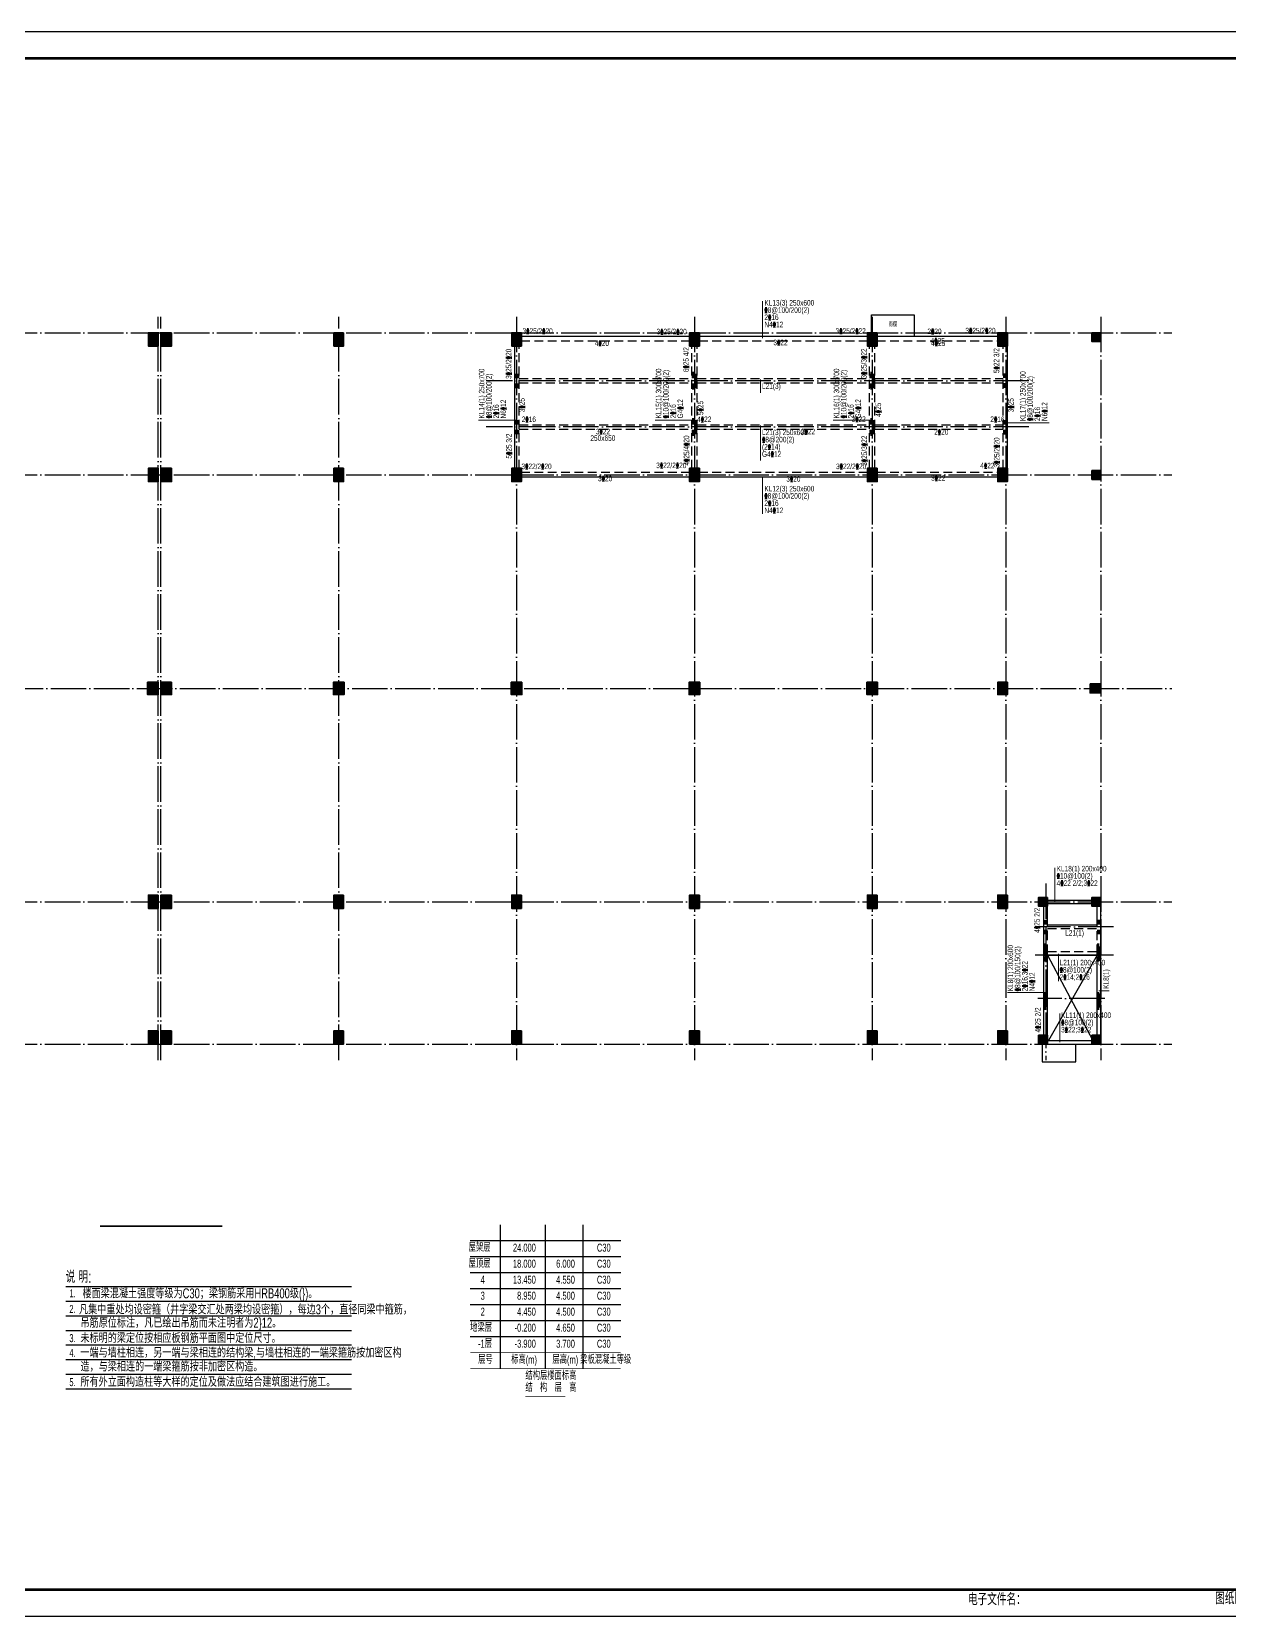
# Model space of a CAD drawing. Extents: x -695511 to 885008, y -751583 to -95266.
# Drawn here: x 175172 to 242513, y -427534 to -338435 of the extents above; entities that cross this region are included whole.
import ezdxf
from ezdxf.enums import TextEntityAlignment as Align

# ---------------------------------------------------------------- set-up
doc = ezdxf.new("R2010")
doc.units = 0
doc.header["$LTSCALE"] = 1000
doc.header["$MEASUREMENT"] = 0
doc.linetypes.add('DOTE', pattern=[2.42, 2, -0.2, 0.02, -0.2])
doc.linetypes.add('线型3', pattern=[750, 500, -250])
for name, color, linetype in [('13', 13, 'Continuous'), ('14', 1, 'Continuous'), ('3T_GLASS', 5, 'Continuous'), ('_0', 7, 'Continuous'), ('DOTE', 1, 'Continuous'), ('link', 6, 'Continuous'), ('PUB_TITLE', 4, 'Continuous'), ('SEDOTE', 40, 'DOTE'), ('TEXT', 7, 'Continuous'), ('TZ', 11, 'Continuous'), ('填充', 8, 'Continuous'), ('建-图名', 3, 'Continuous'), ('梁楼面标高', 7, 'Continuous')]:
    doc.layers.add(name, color=color, linetype=linetype)
for name, color, linetype, lineweight in [('BEAM', 4, 'Continuous', 25), ('BEAM-DASH', 4, '线型3', 25), ('HOLE', 7, 'Continuous', 25), ('梁原位标注', 7, 'Continuous', 18), ('梁名称编号', 2, 'Continuous', 18), ('梁标注引线', 2, 'Continuous', 18), ('梁附加吊筋', 1, 'Continuous', 50), ('梁附加箍筋', 1, 'Continuous', 35), ('梁集中标注', 2, 'Continuous', 18), ('砼柱', 2, 'Continuous', 35)]:
    doc.layers.add(name, color=color, linetype=linetype, lineweight=lineweight)
doc.styles.add('_HZTXT', font='gs_txt.shx', dxfattribs={"width": 0.8, "bigfont": 'HZTXT.shx'})
doc.styles.add('GS_Rein', font='GS_TXT.shx', dxfattribs={"width": 0.7, "bigfont": 'GS_HZTXT.shx'})
doc.styles.add('HT', font='simhei.ttf', dxfattribs={"width": 0.7})
doc.styles.add('hztxt', font='romand_pkpm', dxfattribs={"bigfont": 'gbcbig'})
doc.styles.add('hztxt0', font='romans.shx', dxfattribs={"bigfont": 'gbcbig0.shx'})
doc.styles.get("Standard").update_dxf_attribs({"font": 'gbenor.shx', "bigfont": 'gbcbig.shx'})
doc.styles.add('宋体', font='simsun.ttc')
doc.styles.add('样式 1', font='GS_TXT.shx', dxfattribs={"width": 0.7, "height": 375, "bigfont": 'yjkchn.shx'})
doc.styles.add('样式 5', font='GS_TXT.shx', dxfattribs={"width": 0.7, "height": 250, "bigfont": 'yjkchn.shx'})

# ---------------------------------------------------------------- blocks, each defined once
blk = doc.blocks.new('zw')
at = {"layer": 'DOTE', "linetype": 'DOTE'}
for p, q in [((-130373, -1049032), (-130373, -1007232)), ((-130223, -1049032), (-130223, -1007232)), ((-120223, -1049032), (-120223, -1007232)), ((-110223, -1007232), (-110223, -1049032)), ((-100223, -1007232), (-100223, -1049032)), ((-90223, -1007232), (-90223, -1049032)), ((-82723, -1007232), (-82723, -1049032)), ((-77373, -1007232), (-77373, -1049032)), ((-187573, -1008132), (-73373, -1008132)), ((-187573, -1016132), (-73373, -1016132)), ((-172717, -1028132), (-73373, -1028132)), ((-80471, -1039103), (-80471, -1049032)), ((-187573, -1040132), (-73373, -1040132)), ((-187573, -1048132), (-73373, -1048132))]:
    blk.add_line(p, q, dxfattribs=at)
blk = doc.blocks.new('2fmb')
at = {"layer": 'BEAM'}
for p, q in [((72576, -775544), (72576, -768594)), ((72926, -768094), (82426, -768094)), ((82926, -768094), (92426, -768094)), ((92926, -768094), (99776, -768094)), ((100276, -775544), (100276, -768594)), ((72926, -775994), (82426, -775994)), ((82926, -775994), (92426, -775994)), ((92926, -775994), (99826, -775994)), ((102578, -799794), (105076, -799794)), ((102578, -799994), (105076, -799994)), ((102328, -801294), (102328, -800144)), ((102528, -801294), (102528, -800144)), ((105326, -801294), (105326, -800144)), ((105526, -801294), (105526, -800144)), ((102328, -802794), (102328, -801294)), ((102528, -801194), (105326, -801194)), ((105526, -802794), (105526, -801294)), ((102328, -807394), (102328, -802794)), ((102528, -807394), (102528, -802794)), ((102528, -802894), (105326, -802894)), ((105326, -807394), (105326, -802794)), ((105526, -807394), (105526, -802794)), ((102578, -807694), (105076, -807694)), ((102578, -807894), (105076, -807894))]:
    blk.add_line(p, q, dxfattribs=at)
at = {"layer": 'BEAM-DASH', "ltscale": 0.001}
for p, q in [((72826, -775544), (72826, -768594)), ((72926, -768344), (82426, -768344)), ((82526, -775544), (82526, -768594)), ((82826, -775544), (82826, -768594)), ((82926, -768344), (92426, -768344)), ((92526, -775544), (92526, -768594)), ((92826, -775544), (92826, -768594)), ((92926, -768344), (99776, -768344)), ((100026, -775544), (100026, -768594)), ((72826, -770469), (82526, -770469)), ((82826, -770469), (92526, -770469)), ((92826, -770469), (100026, -770469)), ((72826, -770719), (82526, -770719)), ((82826, -770719), (92526, -770719)), ((92826, -770719), (100026, -770719)), ((72826, -773069), (82526, -773069)), ((72826, -773319), (82526, -773319)), ((82826, -773069), (92526, -773069)), ((82826, -773319), (92526, -773319)), ((92826, -773069), (100026, -773069)), ((92826, -773319), (100026, -773319)), ((72926, -775744), (82426, -775744)), ((82926, -775744), (92426, -775744)), ((92926, -775744), (99826, -775744)), ((102528, -802794), (102528, -801294)), ((102528, -801394), (105326, -801394)), ((105326, -802794), (105326, -801294)), ((102528, -802694), (105326, -802694))]:
    blk.add_line(p, q, dxfattribs=at)
blk = doc.blocks.new('1fcol')
at = {"layer": '填充'}
h = blk.add_hatch(color=256, dxfattribs=at)
h.dxf.hatch_style = 1
h.paths.add_polyline_path([(-159543, -863263), (-160093, -863263), (-160093, -864013), (-159543, -864013)])
h = blk.add_hatch(color=256, dxfattribs=at)
h.dxf.hatch_style = 1
h.paths.add_polyline_path([(-158793, -863263), (-159393, -863263), (-159393, -864013), (-158793, -864013)])
h = blk.add_hatch(color=256, dxfattribs=at)
h.dxf.hatch_style = 1
h.paths.add_polyline_path([(-149118, -863263), (-149668, -863263), (-149668, -864013), (-149118, -864013)])
h = blk.add_hatch(color=256, dxfattribs=at)
h.dxf.hatch_style = 1
h.paths.add_polyline_path([(-139118, -863263), (-139668, -863263), (-139668, -864013), (-139118, -864013)])
h = blk.add_hatch(color=256, dxfattribs=at)
h.dxf.hatch_style = 1
h.paths.add_polyline_path([(-129118, -863263), (-129668, -863263), (-129668, -864013), (-129118, -864013)])
h = blk.add_hatch(color=256, dxfattribs=at)
h.dxf.hatch_style = 1
h.paths.add_polyline_path([(-119118, -863263), (-119668, -863263), (-119668, -864013), (-119118, -864013)])
h = blk.add_hatch(color=256, dxfattribs=at)
h.dxf.hatch_style = 1
h.paths.add_polyline_path([(-111793, -863263), (-112343, -863263), (-112343, -864013), (-111793, -864013)])
h = blk.add_hatch(color=256, dxfattribs=at)
h.dxf.hatch_style = 1
h.paths.add_polyline_path([(-106543, -863263), (-107043, -863263), (-107043, -863763), (-106543, -863763)])
h = blk.add_hatch(color=256, dxfattribs=at)
h.dxf.hatch_style = 1
h.paths.add_polyline_path([(-159543, -870888), (-160093, -870888), (-160093, -871638), (-159543, -871638)])
h = blk.add_hatch(color=256, dxfattribs=at)
h.dxf.hatch_style = 1
h.paths.add_polyline_path([(-158793, -870888), (-159393, -870888), (-159393, -871638), (-158793, -871638)])
h = blk.add_hatch(color=256, dxfattribs=at)
h.dxf.hatch_style = 1
h.paths.add_polyline_path([(-149118, -870888), (-149668, -870888), (-149668, -871638), (-149118, -871638)])
h = blk.add_hatch(color=256, dxfattribs=at)
h.dxf.hatch_style = 1
h.paths.add_polyline_path([(-139118, -870888), (-139668, -870888), (-139668, -871638), (-139118, -871638)])
h = blk.add_hatch(color=256, dxfattribs=at)
h.dxf.hatch_style = 1
h.paths.add_polyline_path([(-129118, -870888), (-129668, -870888), (-129668, -871638), (-129118, -871638)])
h = blk.add_hatch(color=256, dxfattribs=at)
h.dxf.hatch_style = 1
h.paths.add_polyline_path([(-119118, -870888), (-119668, -870888), (-119668, -871638), (-119118, -871638)])
h = blk.add_hatch(color=256, dxfattribs=at)
h.dxf.hatch_style = 1
h.paths.add_polyline_path([(-111793, -870888), (-112343, -870888), (-112343, -871638), (-111793, -871638)])
h = blk.add_hatch(color=256, dxfattribs=at)
h.dxf.hatch_style = 1
h.paths.add_polyline_path([(-106543, -871013), (-107043, -871013), (-107043, -871513), (-106543, -871513)])
h = blk.add_hatch(color=256, dxfattribs=at)
h.dxf.hatch_style = 1
h.paths.add_polyline_path([(-159543, -882913), (-160143, -882913), (-160143, -883613), (-159543, -883613)])
h = blk.add_hatch(color=256, dxfattribs=at)
h.dxf.hatch_style = 1
h.paths.add_polyline_path([(-158793, -882913), (-159393, -882913), (-159393, -883613), (-158793, -883613)])
h = blk.add_hatch(color=256, dxfattribs=at)
h.dxf.hatch_style = 1
h.paths.add_polyline_path([(-149093, -882913), (-149693, -882913), (-149693, -883613), (-149093, -883613)])
h = blk.add_hatch(color=256, dxfattribs=at)
h.dxf.hatch_style = 1
h.paths.add_polyline_path([(-139093, -882913), (-139693, -882913), (-139693, -883613), (-139093, -883613)])
h = blk.add_hatch(color=256, dxfattribs=at)
h.dxf.hatch_style = 1
h.paths.add_polyline_path([(-129093, -882913), (-129693, -882913), (-129693, -883613), (-129093, -883613)])
h = blk.add_hatch(color=256, dxfattribs=at)
h.dxf.hatch_style = 1
h.paths.add_polyline_path([(-119093, -882913), (-119693, -882913), (-119693, -883613), (-119093, -883613)])
h = blk.add_hatch(color=256, dxfattribs=at)
h.dxf.hatch_style = 1
h.paths.add_polyline_path([(-111793, -882913), (-112343, -882913), (-112343, -883613), (-111793, -883613)])
h = blk.add_hatch(color=256, dxfattribs=at)
h.dxf.hatch_style = 1
h.paths.add_polyline_path([(-107143, -883013), (-107143, -883513), (-106543, -883513), (-106543, -883013)])
h = blk.add_hatch(color=256, dxfattribs=at)
h.dxf.hatch_style = 1
h.paths.add_polyline_path([(-159543, -894888), (-160093, -894888), (-160093, -895638), (-159543, -895638)])
h = blk.add_hatch(color=256, dxfattribs=at)
h.dxf.hatch_style = 1
h.paths.add_polyline_path([(-158793, -894888), (-159393, -894888), (-159393, -895638), (-158793, -895638)])
h = blk.add_hatch(color=256, dxfattribs=at)
h.dxf.hatch_style = 1
h.paths.add_polyline_path([(-149118, -894888), (-149668, -894888), (-149668, -895638), (-149118, -895638)])
h = blk.add_hatch(color=256, dxfattribs=at)
h.dxf.hatch_style = 1
h.paths.add_polyline_path([(-139118, -894888), (-139668, -894888), (-139668, -895638), (-139118, -895638)])
h = blk.add_hatch(color=256, dxfattribs=at)
h.dxf.hatch_style = 1
h.paths.add_polyline_path([(-129118, -894888), (-129668, -894888), (-129668, -895638), (-129118, -895638)])
h = blk.add_hatch(color=256, dxfattribs=at)
h.dxf.hatch_style = 1
h.paths.add_polyline_path([(-119118, -894888), (-119668, -894888), (-119668, -895638), (-119118, -895638)])
h = blk.add_hatch(color=256, dxfattribs=at)
h.dxf.hatch_style = 1
h.paths.add_polyline_path([(-111793, -894888), (-112343, -894888), (-112343, -895638), (-111793, -895638)])
h = blk.add_hatch(color=256, dxfattribs=at)
h.dxf.hatch_style = 1
h.paths.add_polyline_path([(-109543, -895013), (-110043, -895013), (-110043, -895513), (-109543, -895513)])
h = blk.add_hatch(color=256, dxfattribs=at)
h.dxf.hatch_style = 1
h.paths.add_polyline_path([(-106543, -895013), (-107043, -895013), (-107043, -895513), (-106543, -895513)])
h = blk.add_hatch(color=256, dxfattribs=at)
h.dxf.hatch_style = 1
h.paths.add_polyline_path([(-159543, -902513), (-160093, -902513), (-160093, -903263), (-159543, -903263)])
h = blk.add_hatch(color=256, dxfattribs=at)
h.dxf.hatch_style = 1
h.paths.add_polyline_path([(-158793, -902513), (-159393, -902513), (-159393, -903263), (-158793, -903263)])
h = blk.add_hatch(color=256, dxfattribs=at)
h.dxf.hatch_style = 1
h.paths.add_polyline_path([(-149118, -902513), (-149668, -902513), (-149668, -903263), (-149118, -903263)])
h = blk.add_hatch(color=256, dxfattribs=at)
h.dxf.hatch_style = 1
h.paths.add_polyline_path([(-139118, -902513), (-139668, -902513), (-139668, -903263), (-139118, -903263)])
h = blk.add_hatch(color=256, dxfattribs=at)
h.dxf.hatch_style = 1
h.paths.add_polyline_path([(-129118, -902513), (-129668, -902513), (-129668, -903263), (-129118, -903263)])
h = blk.add_hatch(color=256, dxfattribs=at)
h.dxf.hatch_style = 1
h.paths.add_polyline_path([(-119118, -902513), (-119668, -902513), (-119668, -903263), (-119118, -903263)])
h = blk.add_hatch(color=256, dxfattribs=at)
h.dxf.hatch_style = 1
h.paths.add_polyline_path([(-111793, -902513), (-112343, -902513), (-112343, -903263), (-111793, -903263)])
h = blk.add_hatch(color=256, dxfattribs=at)
h.dxf.hatch_style = 1
h.paths.add_polyline_path([(-109541, -902763), (-110041, -902763), (-110041, -903263), (-109541, -903263)])
h = blk.add_hatch(color=256, dxfattribs=at)
h.dxf.hatch_style = 1
h.paths.add_polyline_path([(-106543, -902763), (-107043, -902763), (-107043, -903263), (-106543, -903263)])
at = {"layer": '砼柱', "lineweight": 35}
for points in [[(-159543, -863263), (-160093, -863263), (-160093, -864013), (-159543, -864013)], [(-158793, -863263), (-159393, -863263), (-159393, -864013), (-158793, -864013)], [(-149118, -863263), (-149668, -863263), (-149668, -864013), (-149118, -864013)], [(-139118, -863263), (-139668, -863263), (-139668, -864013), (-139118, -864013)], [(-129118, -863263), (-129668, -863263), (-129668, -864013), (-129118, -864013)], [(-119118, -863263), (-119668, -863263), (-119668, -864013), (-119118, -864013)], [(-111793, -863263), (-112343, -863263), (-112343, -864013), (-111793, -864013)], [(-106543, -863263), (-107043, -863263), (-107043, -863763), (-106543, -863763)], [(-159543, -870888), (-160093, -870888), (-160093, -871638), (-159543, -871638)], [(-158793, -870888), (-159393, -870888), (-159393, -871638), (-158793, -871638)], [(-149118, -870888), (-149668, -870888), (-149668, -871638), (-149118, -871638)], [(-139118, -870888), (-139668, -870888), (-139668, -871638), (-139118, -871638)], [(-129118, -870888), (-129668, -870888), (-129668, -871638), (-129118, -871638)], [(-119118, -870888), (-119668, -870888), (-119668, -871638), (-119118, -871638)], [(-111793, -870888), (-112343, -870888), (-112343, -871638), (-111793, -871638)], [(-106543, -871013), (-107043, -871013), (-107043, -871513), (-106543, -871513)], [(-159543, -882913), (-160143, -882913), (-160143, -883613), (-159543, -883613)], [(-158793, -882913), (-159393, -882913), (-159393, -883613), (-158793, -883613)], [(-149093, -882913), (-149693, -882913), (-149693, -883613), (-149093, -883613)], [(-139093, -882913), (-139693, -882913), (-139693, -883613), (-139093, -883613)], [(-129093, -882913), (-129693, -882913), (-129693, -883613), (-129093, -883613)], [(-119093, -882913), (-119693, -882913), (-119693, -883613), (-119093, -883613)], [(-111793, -882913), (-112343, -882913), (-112343, -883613), (-111793, -883613)], [(-107143, -883013), (-107143, -883513), (-106543, -883513), (-106543, -883013)], [(-159543, -894888), (-160093, -894888), (-160093, -895638), (-159543, -895638)], [(-158793, -894888), (-159393, -894888), (-159393, -895638), (-158793, -895638)], [(-149118, -894888), (-149668, -894888), (-149668, -895638), (-149118, -895638)], [(-139118, -894888), (-139668, -894888), (-139668, -895638), (-139118, -895638)], [(-129118, -894888), (-129668, -894888), (-129668, -895638), (-129118, -895638)], [(-119118, -894888), (-119668, -894888), (-119668, -895638), (-119118, -895638)], [(-111793, -894888), (-112343, -894888), (-112343, -895638), (-111793, -895638)], [(-109543, -895013), (-110043, -895013), (-110043, -895513), (-109543, -895513)], [(-106543, -895013), (-107043, -895013), (-107043, -895513), (-106543, -895513)], [(-159543, -902513), (-160093, -902513), (-160093, -903263), (-159543, -903263)], [(-158793, -902513), (-159393, -902513), (-159393, -903263), (-158793, -903263)], [(-149118, -902513), (-149668, -902513), (-149668, -903263), (-149118, -903263)], [(-139118, -902513), (-139668, -902513), (-139668, -903263), (-139118, -903263)], [(-129118, -902513), (-129668, -902513), (-129668, -903263), (-129118, -903263)], [(-119118, -902513), (-119668, -902513), (-119668, -903263), (-119118, -903263)], [(-111793, -902513), (-112343, -902513), (-112343, -903263), (-111793, -903263)], [(-109541, -902763), (-110041, -902763), (-110041, -903263), (-109541, -903263)], [(-106543, -902763), (-107043, -902763), (-107043, -903263), (-106543, -903263)]]:
    blk.add_lwpolyline(points, close=True, dxfattribs=at)
blk = doc.blocks.new('弘吉车间2')
at = {"layer": '14'}
h = blk.add_hatch(dxfattribs=at)
h.set_pattern_fill('ANSI31', color=256, scale=100, angle=135, style=0)
h.set_pattern_definition([(180, (-226475.39, -78017.824), (-3e-15, -12.5), [])])
edge = h.paths.add_edge_path()
edge.add_line((-9011, 2855), (-9011, 2773))
edge.add_line((-9011, 2773), (-9152, 2773))
edge.add_line((-9152, 2773), (-9152, 3084))
edge.add_arc((-9062, 3084), 90, 90, 180, ccw=False)
edge.add_line((-9062, 3174), (-8271, 3174))
edge.add_arc((-8271, 3084), 90, 0, 90, ccw=False)
edge.add_line((-8181, 3084), (-8181, 2768))
edge.add_line((-8181, 2768), (-8311, 2768))
edge.add_line((-8311, 2768), (-8311, 2862))
edge.add_line((-8311, 2862), (-8282, 2862))
edge.add_line((-8282, 2862), (-8268, 2862))
edge.add_line((-8268, 2862), (-8268, 3074))
edge.add_line((-8268, 3074), (-9055, 3074))
edge.add_line((-9055, 3074), (-9055, 2855))
edge.add_line((-9055, 2855), (-9011, 2855))
h.paths.add_polyline_path([(-8629, 2622), (-8629, 3030), (-8321, 3030), (-8321, 2942), (-8535, 2942), (-8535, 2855), (-8362, 2855), (-8362, 2525), (-8542, 2525), (-8542, 2442), (-8320, 2442), (-8320, 2365), (-8628, 2365), (-8628, 2526), (-8697, 2526), (-8697, 2365), (-9006, 2365), (-9006, 2442), (-8784, 2442), (-8784, 2525), (-8963, 2525), (-8963, 2855), (-8790, 2855), (-8790, 2942), (-9004, 2942), (-9004, 3030), (-8697, 3030), (-8697, 2622)])
h.paths.add_polyline_path([(-8874, 2772), (-8776, 2772), (-8776, 2616), (-8874, 2616)], flags=16)
h.paths.add_polyline_path([(-8452, 2772), (-8549, 2772), (-8549, 2616), (-8452, 2616)], flags=16)
edge = h.paths.add_edge_path()
edge.add_line((-9011, 2525), (-9011, 2607))
edge.add_line((-9011, 2607), (-9152, 2607))
edge.add_line((-9152, 2607), (-9152, 2296))
edge.add_arc((-9062, 2296), 90, 180, 270)
edge.add_line((-9062, 2206), (-8271, 2206))
edge.add_arc((-8271, 2296), 90, 270, 360)
edge.add_line((-8181, 2296), (-8181, 2612))
edge.add_line((-8181, 2612), (-8311, 2612))
edge.add_line((-8311, 2612), (-8311, 2518))
edge.add_line((-8311, 2518), (-8282, 2518))
edge.add_line((-8282, 2518), (-8268, 2518))
edge.add_line((-8268, 2518), (-8268, 2306))
edge.add_line((-8268, 2306), (-9055, 2306))
edge.add_line((-9055, 2306), (-9055, 2525))
edge.add_line((-9055, 2525), (-9011, 2525))
for p, q in [((-9300, 29320), (-9300, 0)), ((-9300, 29320), (0, 29320)), ((-9300, 24820), (0, 24820)), ((-9300, 20320), (0, 20320)), ((-9300, 18320), (0, 18320)), ((-9300, 16320), (0, 16320)), ((-9300, 15320), (0, 15320)), ((-9300, 14320), (0, 14320)), ((-9300, 13320), (0, 13320)), ((-9300, 12320), (0, 12320)), ((-9300, 11320), (0, 11320)), ((-9300, 10320), (0, 10320)), ((-9300, 9320), (0, 9320)), ((-9300, 8320), (0, 8320)), ((-9300, 7320), (0, 7320)), ((-9300, 6320), (0, 6320)), ((-9300, 5320), (0, 5320)), ((-9300, 4320), (0, 4320)), ((-9300, 3320), (0, 3320)), ((-9300, 3320), (0, 3320))]:
    blk.add_line(p, q, dxfattribs=at)
for points in [[(-9300, 0), (0, 0), (0, 29320), (-9300, 29320)], [(-8874, 2772), (-8776, 2772), (-8776, 2616), (-8874, 2616)], [(-8452, 2772), (-8549, 2772), (-8549, 2616), (-8452, 2616)]]:
    blk.add_lwpolyline(points, close=True, dxfattribs=at)
for points in [[(-9011, 2855), (-9011, 2773), (-9152, 2773), (-9152, 3084, -0.414214), (-9062, 3174), (-8271, 3174, -0.414214), (-8181, 3084), (-8181, 2768), (-8311, 2768), (-8311, 2862), (-8282, 2862), (-8268, 2862), (-8268, 3074), (-9055, 3074), (-9055, 2855)], [(-9011, 2525), (-9011, 2607), (-9152, 2607), (-9152, 2296, 0.414214), (-9062, 2206), (-8271, 2206, 0.414214), (-8181, 2296), (-8181, 2612), (-8311, 2612), (-8311, 2518), (-8282, 2518), (-8268, 2518), (-8268, 2306), (-9055, 2306), (-9055, 2525)]]:
    blk.add_lwpolyline(points, format="xyb", close=True, dxfattribs=at)
blk.add_lwpolyline([(-8629, 2622), (-8629, 2622), (-8629, 3030), (-8321, 3030), (-8321, 2942), (-8535, 2942), (-8535, 2855), (-8362, 2855), (-8362, 2525), (-8542, 2525), (-8542, 2442), (-8320, 2442), (-8320, 2365), (-8628, 2365), (-8628, 2526), (-8697, 2526), (-8697, 2365), (-9006, 2365), (-9006, 2442), (-8784, 2442), (-8784, 2525), (-8963, 2525), (-8963, 2855), (-8790, 2855), (-8790, 2942), (-9004, 2942), (-9004, 3030), (-8697, 3030), (-8697, 2622), (-8629, 2622)], dxfattribs=at)
at = {"layer": '13', "color": 7, "style": '_HZTXT', "width": 0.85}
for s, height, p in [('佛山市天地元一净化设备有限公司', 417.91, (-6694, 19336)), ('净化智能装备总部项目-', 417.91, (-6750, 18616)), ('2号车间', 417.9, (-2815, 18616)), ('佛山市天地元一净化设备有限公司', 417.91, (-6282, 17179)), ('结 施', 400, (-6198, 14522)), ('GS-  /32', 400, (-6198, 13522)), ('第 1 版', 400, (-6198, 12522)), ('2025.09', 400, (-6166, 11522)), ('AT-FS25023E', 400, (-6166, 3522))]:
    blk.add_text(s, height=height, dxfattribs=at).set_placement(p)
at = {"layer": '13', "style": 'hztxt', "width": 0.7}
for s, p in [('建筑工程甲级设计证书号：A144002161', (-8015, 1568)), ('市政工程乙级设计证书号：A244002168', (-8015, 1144)), ('城乡规划编制乙级证书编号：粤自资规乙字23440110', (-8015, 639)), ('电话 Tel：020-84214629', (-8015, 159))]:
    blk.add_text(s, height=350, rotation=359.99972, dxfattribs=at).set_placement(p)
at = {"layer": '14'}
for s, height, style, width, p in [('注册章', 350, '宋体', 0.82, (-9173, 24949)), ('工程设计出图专用章', 350, '宋体', 0.82, (-9173, 20449)), ('名', 350, '宋体', 0.82, (-8081, 19220)), ('称', 350, '宋体', 0.82, (-7542, 19220)), ('项', 350, '宋体', 0.82, (-9176, 19220)), ('目', 350, '宋体', 0.82, (-8632, 19220)), ('兴', 350, '宋体', 0.82, (-9176, 17220)), ('建', 350, '宋体', 0.82, (-8632, 17220)), ('单', 350, '宋体', 0.82, (-8081, 17220)), ('位', 350, '宋体', 0.82, (-7542, 17220)), ('图      名', 350, '宋体', 0.82, (-9176, 15566)), ('图      别', 350, '宋体', 0.82, (-9176, 14566)), ('图      号', 350, '宋体', 0.82, (-9176, 13566)), ('版  本  号', 350, '宋体', 0.82, (-9176, 12566)), ('日      期', 350, '宋体', 0.82, (-9176, 11566)), ('制      图', 350, '宋体', 0.82, (-9176, 10566)), ('设      计', 350, '宋体', 0.82, (-9176, 9566)), ('专业负责人', 350, '宋体', 0.82, (-9176, 8566)), ('项目负责人', 350, '宋体', 0.82, (-9176, 7566)), ('专业校对人', 350, '宋体', 0.82, (-9149, 6566, -24845)), ('审  核  人', 350, '宋体', 0.82, (-9149, 5566, -24845)), ('审  定  人', 350, '宋体', 0.82, (-9149, 4566, -24845)), ('设  计  号', 350, '宋体', 0.82, (-9149, 3566, -24845)), ('广州亚泰建筑设计院有限公司', 480, 'HT', 0.8, (-8033, 2612))]:
    blk.add_text(s, height=height, dxfattribs=dict(at, style=style, width=width)).set_placement(p)
at = {"layer": '14', "width": 0.8}
blk.add_text('GUANGZHOU ASIA TOP ARCHITECTURAL DESIGNINSTITUTE CO.,LTD', height=198, rotation=359.99972, dxfattribs=at).set_placement((-7987, 2124, -24845))
at = {"layer": '14', "style": 'hztxt0'}
for s, p in [('电子文件名：', (-24105, -584)), ('图纸版权属设计单位所有，未经许可，外人及外单位不得翻印复制作为其他工程之用。', (-14838, -548))]:
    blk.add_text(s, height=450, rotation=359.99972, dxfattribs=at).set_placement(p)
blk = doc.blocks.new('梁板层高表')
at = {"layer": '梁楼面标高'}
for p, q in [((-1049101, -613243), (-1049101, -607849)), ((-1047421, -613243), (-1047421, -607849)), ((-1046011, -613243), (-1046011, -607849)), ((-1050241, -608443), (-1044601, -608443)), ((-1050241, -609043), (-1044601, -609043)), ((-1050241, -609643), (-1044601, -609643)), ((-1050241, -610243), (-1044601, -610243)), ((-1050241, -610843), (-1044601, -610843)), ((-1050241, -611443), (-1044601, -611443)), ((-1050241, -612043), (-1044601, -612043))]:
    blk.add_line(p, q, dxfattribs=at)
at = {"layer": '梁楼面标高', "const_width": 30}
for points in [[(-1050241, -612643), (-1044601, -612643)], [(-1050241, -613243), (-1044601, -613243)], [(-1048171, -614293), (-1046671, -614293)]]:
    blk.add_lwpolyline(points, dxfattribs=at)
at = {"layer": '梁楼面标高', "style": 'GS_Rein', "width": 0.7}
for s, p in [('屋架层', (-1049482, -608949)), ('24.000', (-1047781, -608949)), ('C30', (-1044977, -608949)), ('屋顶层', (-1049482, -609549)), ('18.000', (-1047781, -609549)), ('6.000', (-1046317, -609549)), ('C30', (-1044977, -609549)), ('4', (-1049695, -610149)), ('13.450', (-1047781, -610149)), ('4.550', (-1046317, -610149)), ('C30', (-1044977, -610149)), ('3', (-1049695, -610749)), ('8.950', (-1047781, -610749)), ('4.500', (-1046317, -610749)), ('C30', (-1044977, -610749)), ('2', (-1049695, -611349)), ('4.450', (-1047781, -611349)), ('4.500', (-1046317, -611349)), ('C30', (-1044977, -611349)), ('地梁层', (-1049424, -611949)), ('-0.200', (-1047781, -611949)), ('4.650', (-1046317, -611949)), ('C30', (-1044977, -611949)), ('-1层', (-1049424, -612549)), ('-3.900', (-1047781, -612549)), ('3.700', (-1046317, -612549)), ('C30', (-1044977, -612549))]:
    blk.add_text(s, height=300, dxfattribs=at).set_placement(p, align=Align.BOTTOM_RIGHT)
for s, p in [('层号', (-1049671, -613149)), (' 标高(m)', (-1048261, -613149)), (' 层高(m)', (-1046716, -613149)), (' 梁板混凝土等级', (-1045201, -613149))]:
    blk.add_text(s, height=300, dxfattribs=at).set_placement(p, align=Align.BOTTOM_CENTER)
for s, p in [('结构层楼面标高', (-1048171, -613749)), ('结\u3000构\u3000层\u3000高', (-1048171, -614199))]:
    blk.add_text(s, height=300, dxfattribs=at).set_placement(p, align=Align.BOTTOM_LEFT)

msp = doc.modelspace()

# ---------------------------------------------------------------- hatches: boundary and pattern name
at = {"layer": 'TZ'}
h = msp.add_hatch(color=256, dxfattribs=at)
h.dxf.hatch_style = 1
h.paths.add_polyline_path([(232090.3, -390359.3), (232290.3, -390359.3), (232290.3, -390059.3), (232090.3, -390059.3)])
h = msp.add_hatch(color=256, dxfattribs=at)
h.dxf.hatch_style = 1
h.paths.add_polyline_path([(235088.2, -390359.3), (235288.2, -390359.3), (235288.2, -390059.3), (235088.2, -390059.3)])
h = msp.add_hatch(color=256, dxfattribs=at)
h.dxf.hatch_style = 1
h.paths.add_polyline_path([(232090.3, -393089.3), (232290.3, -393089.3), (232290.3, -392789.3), (232090.3, -392789.3)])
h = msp.add_hatch(color=256, dxfattribs=at)
h.dxf.hatch_style = 1
h.paths.add_polyline_path([(235088.2, -393089.3), (235288.2, -393089.3), (235288.2, -392789.3), (235088.2, -392789.3)])

# ---------------------------------------------------------------- linework, layer by layer
at = {"layer": '_0'}
for points in [[(222388.2, -355359.3), (222388.2, -354359.3), (224788.2, -354359.3), (224788.2, -355359.3)], [(222388.2, -355359.3), (222388.2, -354359.3), (224788.2, -354359.3), (224788.2, -355559.3)], [(231988.2, -395359.3), (231988.2, -396359.3), (233888.2, -396359.3), (233888.2, -395359.3)], [(231988.2, -395359.3), (231988.2, -396359.3), (233888.2, -396359.3), (233888.2, -395359.3)]]:
    msp.add_lwpolyline(points, dxfattribs=at)
at = {"layer": 'HOLE'}
for p, q in [((232290.3, -390359.3), (234838.2, -395159.3)), ((235088.2, -390359.3), (232340.3, -395159.3))]:
    msp.add_line(p, q, dxfattribs=at)
at = {"layer": 'link', "const_width": 50}
msp.add_lwpolyline([(199831, -410907), (208291, -410907)], dxfattribs=at)
at = {"layer": 'PUB_TITLE'}
msp.add_lwpolyline([(107830.5, -427534.5), (265480.5, -427534.5), (265480.5, -338434.5), (107830.5, -338434.5)], close=True, dxfattribs=at)
at = {"layer": 'PUB_TITLE', "const_width": 150}
msp.add_lwpolyline([(111580.5, -426034.5), (263980.5, -426034.5), (263980.5, -339934.5), (111580.5, -339934.5)], close=True, dxfattribs=at)
at = {"layer": 'SEDOTE', "linetype": 'DOTE'}
for p, q in [((231247.1, -358059.3), (200718.4, -358059.3)), ((231247.1, -360659.3), (200718.4, -360659.3)), ((236007.8, -388759.3), (231552.4, -388759.3)), ((236007.8, -390359.3), (231552.4, -390359.3))]:
    msp.add_line(p, q, dxfattribs=at)
for points in [[(235510.7, -390359.3), (231744.6, -390359.3)], [(235510.7, -392789.3), (231744.6, -392789.3)]]:
    msp.add_lwpolyline(points, dxfattribs=at)
at = {"layer": 'TEXT'}
for points in [[(177092.8, -408995.4), (193156.4, -408995.4)], [(177092.8, -409815.6), (193156.4, -409815.6)], [(177092.8, -410635.7), (193156.4, -410635.7)], [(177092.8, -411455.9), (193156.4, -411455.9)], [(177092.8, -412276), (193156.4, -412276)], [(177092.8, -413096.2), (193156.4, -413096.2)], [(177092.8, -413096.2), (193156.4, -413096.2)], [(177092.8, -413916.3), (193156.4, -413916.3)], [(177092.8, -414736.5), (193156.4, -414736.5)]]:
    msp.add_lwpolyline(points, dxfattribs=at)
at = {"layer": 'TZ'}
for points in [[(232090.3, -390359.3), (232290.3, -390359.3), (232290.3, -390059.3), (232090.3, -390059.3)], [(235088.2, -390359.3), (235288.2, -390359.3), (235288.2, -390059.3), (235088.2, -390059.3)], [(232090.3, -393089.3), (232290.3, -393089.3), (232290.3, -392789.3), (232090.3, -392789.3)], [(235088.2, -393089.3), (235288.2, -393089.3), (235288.2, -392789.3), (235088.2, -392789.3)]]:
    msp.add_lwpolyline(points, close=True, dxfattribs=at)
at = {"layer": '建-图名', "const_width": 105}
msp.add_lwpolyline([(179019.6, -405596.5), (185898.2, -405596.5)], dxfattribs=at)
at = {"layer": '梁标注引线', "color": 6, "lineweight": 18}
for p, q in [((216272.4, -355666.9), (216272.4, -353581.1)), ((200287.2, -360283.4), (202467.4, -360283.4)), ((210238.6, -360279.7), (212418.8, -360279.7)), ((220238.6, -360279.7), (222418.8, -360279.7)), ((230012.1, -360430), (232387.8, -360430)), ((216272.4, -365541.5), (216272.4, -363455.7)), ((232707.6, -387351.9), (232707.6, -385442.8)), ((232190.3, -392466.8), (230045.9, -392466.8)), ((235751.7, -392365.7), (235182.4, -392365.7)), ((232987.5, -395244.6), (232987.5, -393637.6))]:
    msp.add_line(p, q, dxfattribs=at)
at = {"layer": '梁标注引线', "color": 3, "lineweight": 18}
for p, q in [((216161.3, -357986), (216161.3, -358744.4)), ((216161.3, -360586), (216161.3, -362543)), ((232902.7, -391819.7), (232902.7, -390290.5))]:
    msp.add_line(p, q, dxfattribs=at)
at = {"layer": '梁附加吊筋', "lineweight": 50}
for points in [[(212375.2, -358559.3), (212375.2, -358359.3), (212525.2, -358209.3), (212525.2, -357909.3), (212375.2, -357759.3), (212375.2, -357559.3)], [(222387.2, -358559.3), (222387.2, -358359.3), (222537.2, -358209.3), (222537.2, -357909.3), (222387.2, -357759.3), (222387.2, -357559.3)], [(212366.4, -361159.3), (212366.4, -360959.3), (212516.4, -360809.3), (212516.4, -360509.3), (212366.4, -360359.3), (212366.4, -360159.3)], [(222390.4, -361159.3), (222390.4, -360959.3), (222540.4, -360809.3), (222540.4, -360509.3), (222390.4, -360359.3), (222390.4, -360159.3)], [(232148.7, -390709.3), (232148.7, -390509.3), (232248.7, -390359.3), (232248.7, -390059.3), (232148.7, -389909.3), (232148.7, -389709.3)], [(235146.5, -390709.3), (235146.5, -390509.3), (235246.5, -390359.3), (235246.5, -390059.3), (235146.5, -389909.3), (235146.5, -389709.3)], [(232148.7, -393436.8), (232148.7, -393236.8), (232248.7, -393086.8), (232248.7, -392786.8), (232148.7, -392636.8), (232148.7, -392436.8)], [(235146.5, -393436.8), (235146.5, -393236.8), (235246.5, -393086.8), (235246.5, -392786.8), (235146.5, -392636.8), (235146.5, -392436.8)]]:
    msp.add_lwpolyline(points, dxfattribs=at)
at = {"layer": '梁附加箍筋', "lineweight": 35}
for p, q in [((202588.2, -357707.5), (202338.2, -357707.5)), ((202588.2, -357795), (202338.2, -357795)), ((202588.2, -357882.5), (202338.2, -357882.5)), ((212588.2, -357707.5), (212288.2, -357707.5)), ((212588.2, -357795), (212288.2, -357795)), ((212588.2, -357882.5), (212288.2, -357882.5)), ((222588.2, -357707.5), (222288.2, -357707.5)), ((222588.2, -357795), (222288.2, -357795)), ((222588.2, -357882.5), (222288.2, -357882.5)), ((230038.2, -357691.6), (229788.2, -357691.6)), ((230038.2, -357779.1), (229788.2, -357779.1)), ((230038.2, -357866.6), (229788.2, -357866.6)), ((202588.2, -358257.5), (202338.2, -358257.5)), ((202588.2, -358345), (202338.2, -358345)), ((202588.2, -358432.5), (202338.2, -358432.5)), ((212588.2, -358257.5), (212288.2, -358257.5)), ((212588.2, -358345), (212288.2, -358345)), ((212588.2, -358432.5), (212288.2, -358432.5)), ((222588.2, -358257.5), (222288.2, -358257.5)), ((222588.2, -358345), (222288.2, -358345)), ((222588.2, -358432.5), (222288.2, -358432.5)), ((230038.2, -358241.6), (229788.2, -358241.6)), ((230038.2, -358329.1), (229788.2, -358329.1)), ((230038.2, -358416.6), (229788.2, -358416.6)), ((202588.2, -360307.5), (202338.2, -360307.5)), ((202588.2, -360395), (202338.2, -360395)), ((202588.2, -360482.5), (202338.2, -360482.5)), ((212588.2, -360307.5), (212288.2, -360307.5)), ((212588.2, -360395), (212288.2, -360395)), ((212588.2, -360482.5), (212288.2, -360482.5)), ((222588.2, -360307.5), (222288.2, -360307.5)), ((222588.2, -360395), (222288.2, -360395)), ((222588.2, -360482.5), (222288.2, -360482.5)), ((230038.2, -360316.4), (229788.2, -360316.4)), ((230038.2, -360403.9), (229788.2, -360403.9)), ((230038.2, -360491.4), (229788.2, -360491.4)), ((202588.2, -360857.5), (202338.2, -360857.5)), ((202588.2, -360945), (202338.2, -360945)), ((202588.2, -361032.5), (202338.2, -361032.5)), ((212588.2, -360857.5), (212288.2, -360857.5)), ((212588.2, -360945), (212288.2, -360945)), ((212588.2, -361032.5), (212288.2, -361032.5)), ((222588.2, -360857.5), (222288.2, -360857.5)), ((222588.2, -360945), (222288.2, -360945)), ((222588.2, -361032.5), (222288.2, -361032.5)), ((230038.2, -360866.4), (229788.2, -360866.4)), ((230038.2, -360953.9), (229788.2, -360953.9)), ((230038.2, -361041.4), (229788.2, -361041.4)), ((232290.3, -388421.1), (232090.3, -388421.1)), ((235288.2, -388416.6), (235088.2, -388416.6)), ((232290.3, -388508.6), (232090.3, -388508.6)), ((232290.3, -388596.1), (232090.3, -388596.1)), ((232290.3, -388971.1), (232090.3, -388971.1)), ((232290.3, -389058.6), (232090.3, -389058.6)), ((232290.3, -389146.1), (232090.3, -389146.1)), ((235288.2, -388504.1), (235088.2, -388504.1)), ((235288.2, -388591.6), (235088.2, -388591.6)), ((235288.2, -388966.6), (235088.2, -388966.6)), ((235288.2, -389054.1), (235088.2, -389054.1)), ((235288.2, -389141.6), (235088.2, -389141.6)), ((232290.3, -389918.1), (232090.3, -389918.1)), ((232290.3, -390005.6), (232090.3, -390005.6)), ((232290.3, -390093.1), (232090.3, -390093.1)), ((235288.2, -389916.6), (235088.2, -389916.6)), ((235288.2, -390004.1), (235088.2, -390004.1)), ((235288.2, -390091.6), (235088.2, -390091.6)), ((232290.3, -390468.1), (232090.3, -390468.1)), ((232290.3, -390555.6), (232090.3, -390555.6)), ((232290.3, -390643.1), (232090.3, -390643.1)), ((235288.2, -390466.6), (235088.2, -390466.6)), ((235288.2, -390554.1), (235088.2, -390554.1)), ((235288.2, -390641.6), (235088.2, -390641.6)), ((232290.3, -392546.6), (232090.3, -392546.6)), ((232290.3, -392634.1), (232090.3, -392634.1)), ((232290.3, -392721.6), (232090.3, -392721.6)), ((235288.2, -392546.6), (235088.2, -392546.6)), ((235288.2, -392634.1), (235088.2, -392634.1)), ((235288.2, -392721.6), (235088.2, -392721.6)), ((232290.3, -393096.6), (232090.3, -393096.6)), ((232290.3, -393184.1), (232090.3, -393184.1)), ((232290.3, -393271.6), (232090.3, -393271.6)), ((235288.2, -393096.6), (235088.2, -393096.6)), ((235288.2, -393184.1), (235088.2, -393184.1)), ((235288.2, -393271.6), (235088.2, -393271.6))]:
    msp.add_line(p, q, dxfattribs=at)

# ---------------------------------------------------------------- block references
for name, p in [('zw', (312661.1, 652772.2)), ('1fcol', (341830.9, 507903.5))]:
    msp.add_blockref(name, p)
at = {"xscale": 1.5, "yscale": 1.5, "zscale": 1.5}
msp.add_blockref('梁板层高表', (1775192.3, 506257), dxfattribs=at)
at = {"layer": '3T_GLASS'}
msp.add_blockref('2fmb', (129762.5, 412534.2), dxfattribs=at)
at = {"layer": '_0', "xscale": 1.5, "yscale": 1.5, "zscale": 1.5}
msp.add_blockref('弘吉车间2', (263980.5, -426034.5), dxfattribs=at)

# ---------------------------------------------------------------- texts
at = {"layer": '_0', "style": '样式 5', "width": 0.7}
msp.add_text('雨棚', height=250, dxfattribs=at).set_placement((223591.2, -354760.8), align=Align.TOP_CENTER)
at = {"layer": 'TEXT', "style": 'GS_Rein', "width": 0.7}
for s, height, p in [('说 明:', 675, (177085, -408784.6, 675)), ('1.', 450, (177296.2, -409595.7, 675)), ('2.', 450, (177289.9, -410479.9, 675)), (' 凡集中重处均设密箍（井字梁交汇处两梁均设密箍），每边3个，直径同梁中箍筋，', 562.5, (177688.7, -410555.3, 675)), ('吊筋原位标注，凡已绘出吊筋而未注明者为2}12。', 562.5, (177913.8, -411307.7, 675)), ('未标明的梁定位按相应板钢筋平面图中定位尺寸。', 562.5, (177911.6, -412163.3, 675)), ('4.', 450, (177289.9, -412951.6, 675)), ('3.', 450, (177289.9, -412119.3, 675)), ('一端与墙柱相连，另一端与梁相连的结构梁,与墙柱相连的一端梁箍筋按加密区构', 562.5, (177911.6, -412985.7, 675)), ('造，与梁相连的一端梁箍筋按非加密区构造。', 562.5, (177913.8, -413768.1, 675)), ('5.', 450, (177289.9, -414591.9, 675)), ('所有外立面构造柱等大样的定位及做法应结合建筑图进行施工。', 562.5, (177911.6, -414626, 675))]:
    msp.add_text(s, height=height, dxfattribs=at).set_placement(p)
at = {"layer": 'TEXT', "color": 4, "style": 'GS_Rein', "width": 0.7}
msp.add_text('楼面梁混凝土强度等级为C30；梁钢筋采用HRB400级(})。', height=562.5, dxfattribs=at).set_placement((178029.1, -409655))
at = {"layer": '梁原位标注', "style": '样式 1', "width": 0.7}
for s, p in [('3%%13225/2%%13220', (204468.7, -355515)), ('3%%13225/2%%13220', (212005.5, -355545.5)), ('3%%13225/2%%13222', (222072.6, -355512.2)), ('2%%13220', (226333.6, -355535.3)), ('3%%13225/2%%13220', (229368.4, -355492.7)), ('4%%13220', (207632.4, -356200.6)), ('3%%13222', (217676.1, -356159.3)), ('4%%13225', (226513.5, -356062.2)), ('4%%13225', (226542.8, -356200.2)), ('3%%13222', (207693, -361166.7)), ('4%%13222', (213388.4, -360478.2)), ('2%%13222', (219225.4, -361166.7)), ('3%%13222', (222070.1, -360469.1)), ('250x650', (207991, -361537.2)), ('3%%13222/2%%13220', (204408.7, -363124.9)), ('3%%13220', (207813.3, -363804.8)), ('3%%13222/2%%13220', (211985.4, -363068.5)), ('3%%13220', (218397.9, -363829.5)), ('3%%13222/2%%13220', (222098.6, -363125.1)), ('3%%13222', (226544.6, -363777.5)), ('4%%13222', (229306.9, -363082.9))]:
    msp.add_text(s, height=312.5, dxfattribs=at).set_placement(p, align=Align.BOTTOM_RIGHT)
for s, p in [('3%%13225/2%%13220', (202237.9, -356260.1)), ('6%%13225 4/2', (212213.6, -356171.9)), ('3%%13225/3%%13222', (222215.6, -356245.3)), ('5%%13222 3/2', (229669.5, -356226.6)), ('3%%13225', (202990.6, -359032.4)), ('3%%13225', (230481.3, -359038.8)), ('5%%13225', (213025.2, -359195.8)), ('4%%13225', (223027.2, -359291)), ('5%%13225 3/2', (202255.8, -361031.1)), ('4%%13225/4%%13220', (212238.2, -361136.2)), ('3%%13225/3%%13222', (222235.5, -361147.5)), ('3%%13225/2%%13220', (229682.6, -361247.1))]:
    msp.add_text(s, height=312.5, rotation=90, dxfattribs=at).set_placement(p, align=Align.BOTTOM_RIGHT)
for s, p in [('2%%13216', (202728, -360477.8)), ('2%%13220', (225919.5, -361189.6)), ('2%%13216', (229073.9, -360476.6))]:
    msp.add_text(s, height=312.5, dxfattribs=at).set_placement(p, align=Align.BOTTOM_LEFT)
for p in [(231949.8, -389100.9), (231994.3, -394705.9)]:
    msp.add_text('4%%13225 2/2', height=312.5, rotation=90, dxfattribs=at).set_placement(p, align=Align.BOTTOM_LEFT)
at = {"layer": '梁名称编号', "color": 6, "style": '样式 1', "width": 0.7}
for s, p in [('KL13(3) 250x600', (216370.6, -353522.7)), ('KL12(3) 250x600', (216370.6, -363973.2)), ('KL18(1) 200x400', (232804.9, -385339)), ('KL11(1) 200x400', (233057.2, -393579.3))]:
    msp.add_text(s, height=312.5, dxfattribs=at).set_placement(p, align=Align.TOP_LEFT)
for s, p in [('KL14(1) 250x700', (200720.9, -360183)), ('KL15(1) 300x700', (210672.3, -360179.3)), ('KL16(1) 300x700', (220672.3, -360179.3)), ('KL17(1) 250x700', (231153.2, -360329.6))]:
    msp.add_text(s, height=312.5, rotation=90, dxfattribs=at).set_placement(p, align=Align.BOTTOM_LEFT)
at = {"layer": '梁名称编号', "color": 3, "style": '样式 1', "width": 0.7}
for s, p in [('L21(3) ', (216236.3, -358611.9)), ('L21(3) 250x600', (216236.3, -361211.9))]:
    msp.add_text(s, height=312.5, dxfattribs=at).set_placement(p, align=Align.BOTTOM_LEFT)
for s, p in [('L21(1) ', (233283.7, -388952.3)), ('L21(1) 200x400', (232971.8, -390620.4))]:
    msp.add_text(s, height=312.5, dxfattribs=at).set_placement(p, align=Align.TOP_LEFT)
at = {"layer": '梁名称编号', "color": 6, "style": '样式 1', "width": 0.7}
for s, p in [('KL8(1) 200x600', (230045.9, -392391.8)), ('KL8(1) ', (235425.7, -392250.2))]:
    msp.add_text(s, height=312.5, rotation=90, dxfattribs=at).set_placement(p, align=Align.TOP_LEFT)
at = {"layer": '梁集中标注', "color": 6, "style": '样式 1', "width": 0.7}
for s, p in [('2%%13216', (216370.6, -354335.2)), ('%%1328@100/200(2)', (216370.6, -353929)), ('N4%%13212', (216370.6, -354741.5)), ('%%1328@100/200(2)', (216370.6, -364379.5)), ('2%%13216', (216370.6, -364785.7)), ('N4%%13212', (216370.6, -365192)), ('%%13210@100(2)', (232804.9, -385745.2)), ('4%%13222 2/2;3%%13222', (232804.9, -386151.5)), ('3%%13222;3%%13222', (233057.2, -394391.8)), ('%%1328@100(2)', (233057.2, -393985.5))]:
    msp.add_text(s, height=312.5, dxfattribs=at).set_placement(p, align=Align.TOP_LEFT)
for s, p in [('%%1328@100/200(2)', (201127.2, -360183)), ('%%13210@100/200(2)', (211078.6, -360179.3)), ('%%13210@100/200(2)', (221078.6, -360179.3)), ('%%1328@100/200(2)', (231559.4, -360329.6)), ('2%%13216', (201533.4, -360183)), ('N6%%13212', (201939.7, -360183)), ('2%%13216', (211484.8, -360179.3)), ('G4%%13212', (211891.1, -360179.3)), ('2%%13216', (221484.8, -360179.3)), ('G4%%13212', (221891.1, -360179.3)), ('2%%13216', (231965.7, -360329.6)), ('N6%%13212', (232371.9, -360329.6))]:
    msp.add_text(s, height=312.5, rotation=90, dxfattribs=at).set_placement(p, align=Align.BOTTOM_LEFT)
at = {"layer": '梁集中标注', "color": 3, "style": '样式 1', "width": 0.7}
for s, p in [('(2%%13214)', (216236.3, -362024.4)), ('%%1328@200(2)', (216236.3, -361618.2)), ('G4%%13212', (216236.3, -362430.7))]:
    msp.add_text(s, height=312.5, dxfattribs=at).set_placement(p, align=Align.BOTTOM_LEFT)
at = {"layer": '梁集中标注', "color": 6, "style": '样式 1', "width": 0.7}
for s, p in [('%%1328@100/150(2)', (230452.2, -392391.8)), ('2%%13216;3%%13222', (230858.4, -392391.8)), ('N4%%13212', (231264.7, -392391.8))]:
    msp.add_text(s, height=312.5, rotation=90, dxfattribs=at).set_placement(p, align=Align.TOP_LEFT)
at = {"layer": '梁集中标注', "color": 3, "style": '样式 1', "width": 0.7}
for s, p in [('%%1328@100(2)', (232971.8, -391026.6)), ('2%%13214;2%%13216', (232971.8, -391432.9))]:
    msp.add_text(s, height=312.5, dxfattribs=at).set_placement(p, align=Align.TOP_LEFT)

doc.saveas('drawing.dxf')
